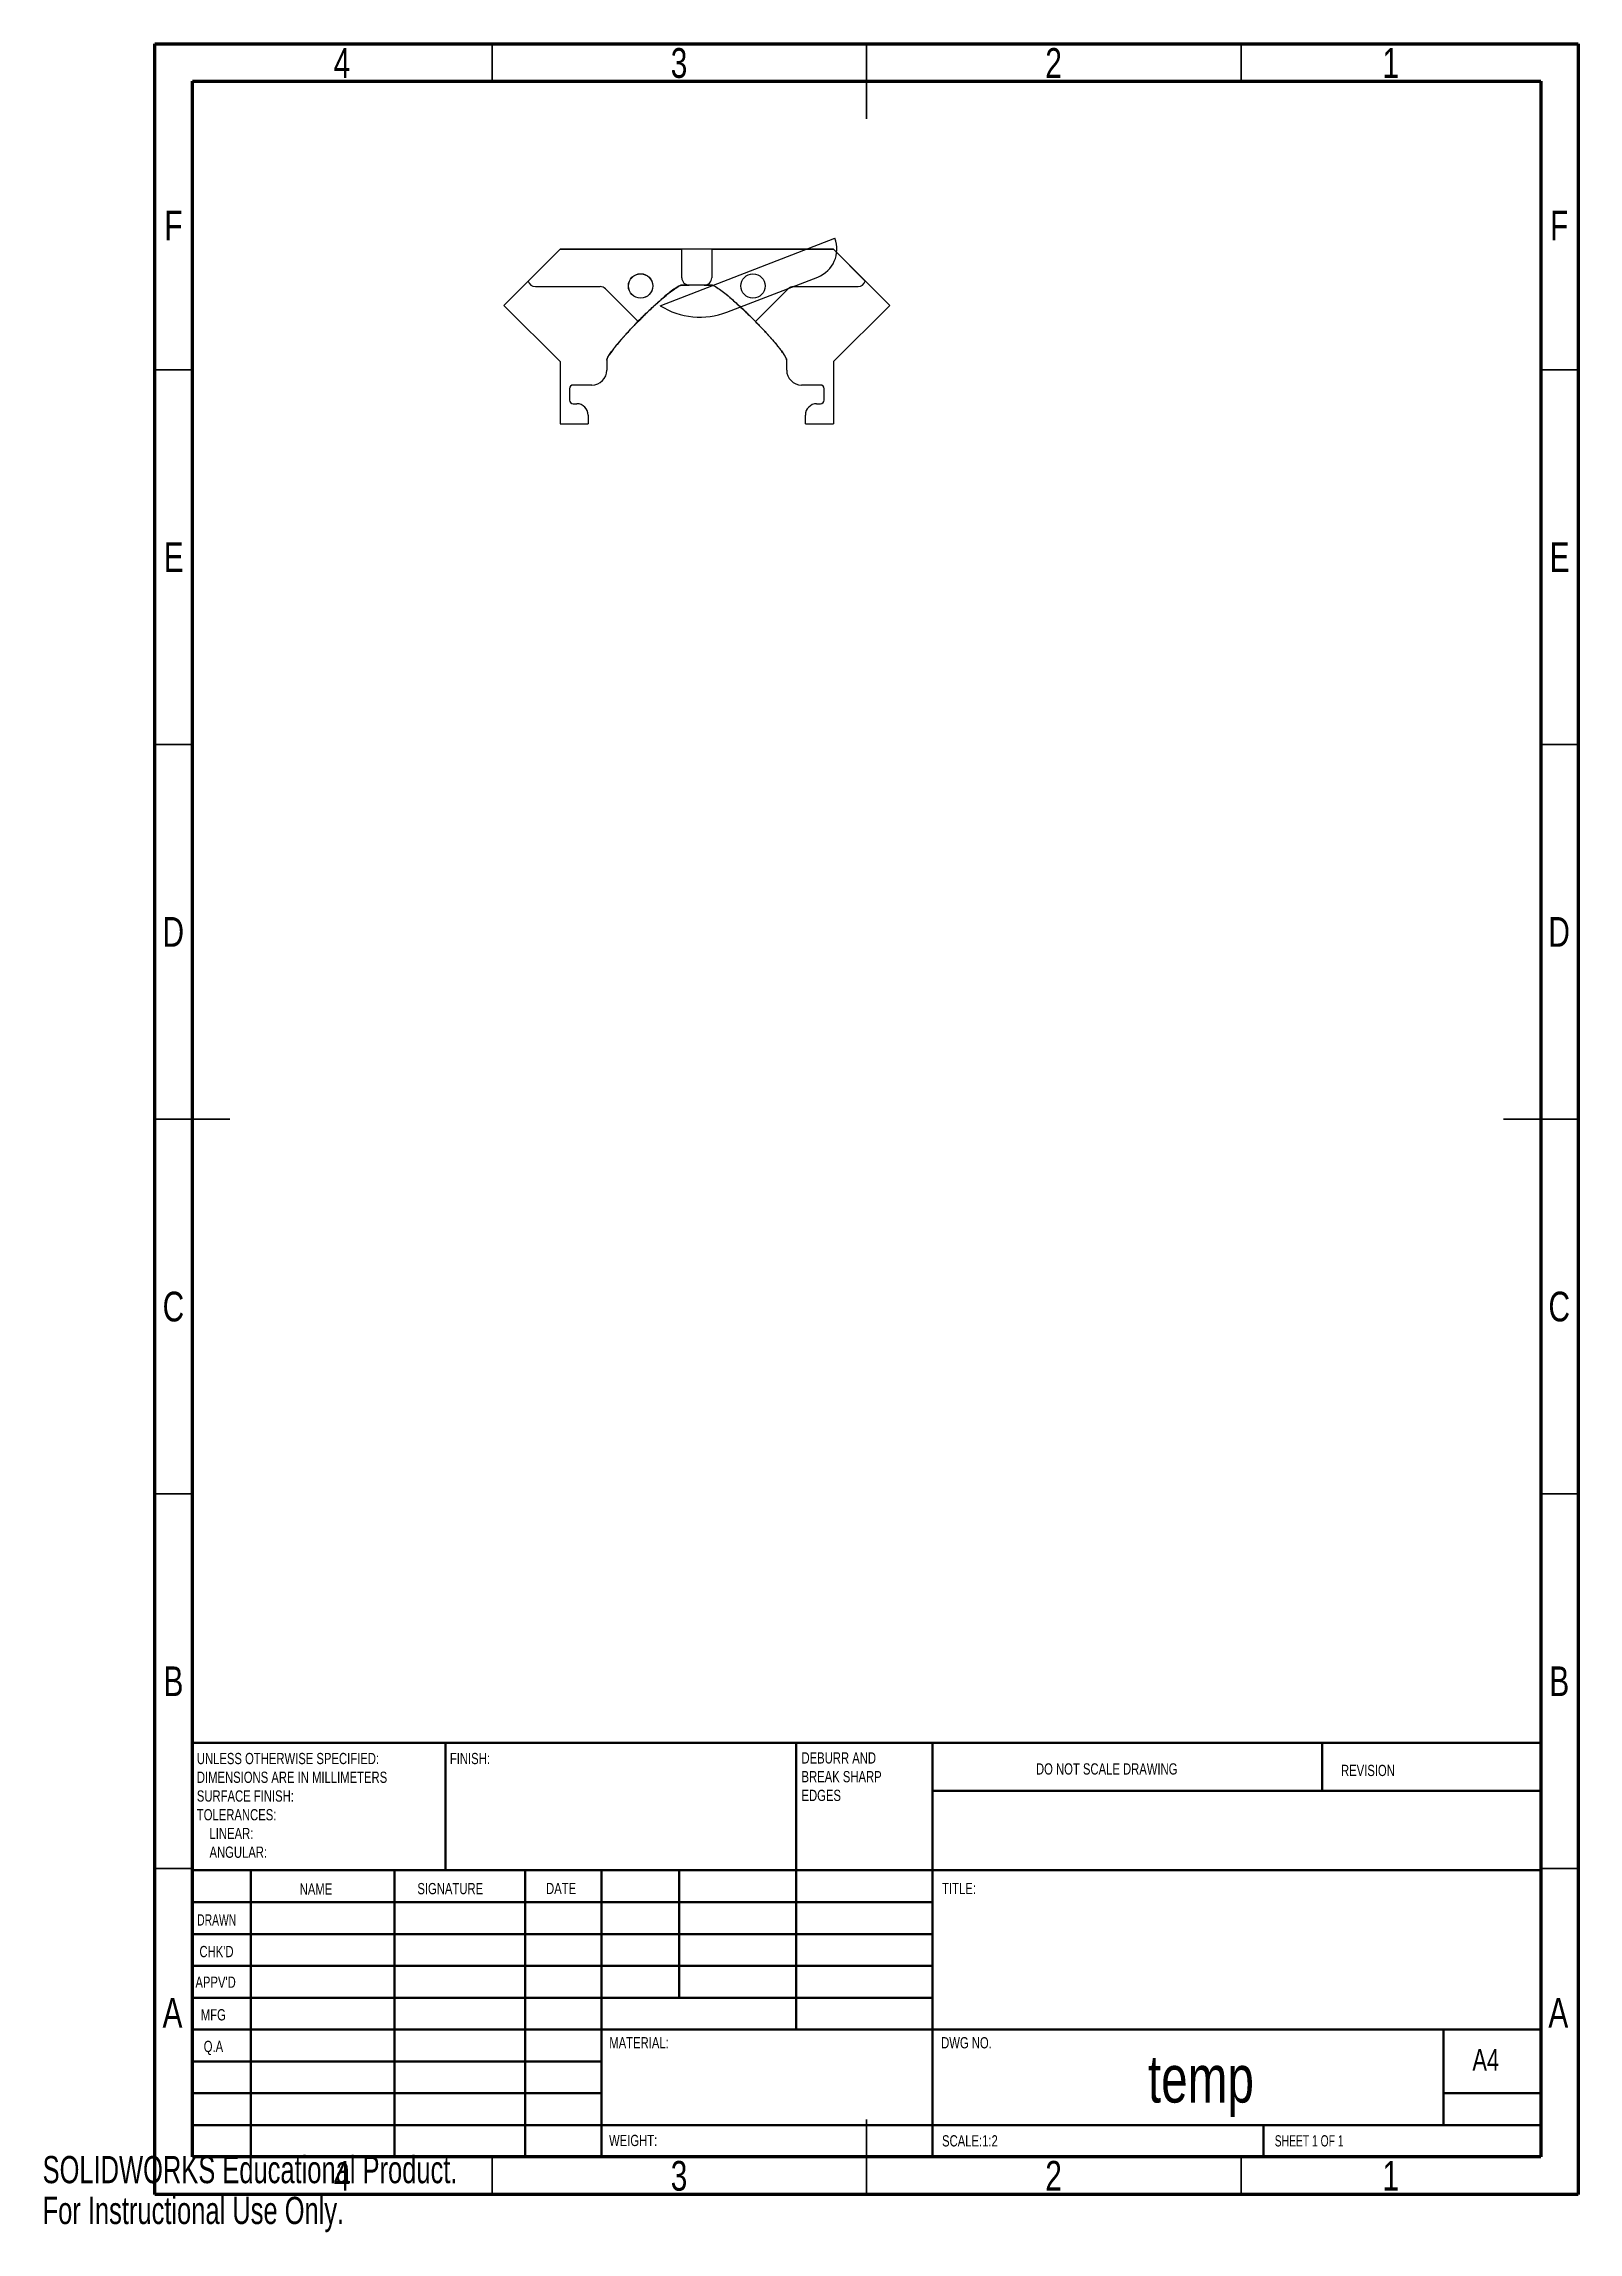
# Model space of a CAD drawing. Header units: millimetres. Extents: x 0 to 205, y 0 to 292.
import ezdxf

# ---------------------------------------------------------------- set-up
doc = ezdxf.new("R2010")
doc.units = ezdxf.units.MM
doc.styles.add('SLDTEXTSTYLE0', font='TXT', dxfattribs={"width": 0.75})
doc.styles.add('SLDTEXTSTYLE1', font='TXT', dxfattribs={"width": 0.686449})
doc.styles.add('SLDTEXTSTYLE2', font='TXT', dxfattribs={"width": 0.6875})
doc.styles.add('SLDTEXTSTYLE3', font='TXT', dxfattribs={"width": 0.7})

msp = doc.modelspace()

# ---------------------------------------------------------------- linework, layer by layer
at = {"color": 7, "linetype": 'Continuous', "lineweight": 70}
for p, q in [((15, 5), (15, 292)), ((15, 292), (205, 292)), ((205, 292), (205, 5)), ((20, 10), (20, 287)), ((20, 287), (200, 287)), ((200, 287), (200, 10)), ((200, 10), (20, 10)), ((205, 5), (15, 5))]:
    msp.add_line(p, q, dxfattribs=at)
at = {"color": 7, "linetype": 'Continuous', "lineweight": 35}
for p, q in [((60, 287), (60, 292)), ((110, 292), (110, 282)), ((110, 287), (110, 292)), ((160, 287), (160, 292)), ((20, 248.5), (15, 248.5)), ((200, 248.5), (205, 248.5)), ((20, 198.5), (15, 198.5)), ((200, 198.5), (205, 198.5)), ((15, 148.5), (25, 148.5)), ((20, 148.5), (15, 148.5)), ((205, 148.5), (195, 148.5)), ((200, 148.5), (205, 148.5)), ((20, 98.5), (15, 98.5)), ((200, 98.5), (205, 98.5)), ((20, 48.5), (15, 48.5)), ((200, 48.5), (205, 48.5)), ((110, 5), (110, 15)), ((60, 10), (60, 5)), ((110, 10), (110, 5)), ((160, 10), (160, 5))]:
    msp.add_line(p, q, dxfattribs=at)
at = {"color": 7, "linetype": 'Continuous', "lineweight": 25}
for p, q in [((82.44, 257.04), (105.77, 266.05)), ((61.58, 257.09), (69.08, 264.59)), ((69.08, 264.59), (64.83, 260.34)), ((105.58, 264.59), (69.08, 264.59)), ((69.08, 264.59), (85.33, 264.59)), ((102.01, 264.59), (69.08, 264.59)), ((85.33, 260.78), (85.33, 264.59)), ((89.33, 264.59), (105.58, 264.59)), ((89.33, 264.59), (89.33, 260.78)), ((102.01, 264.59), (89.33, 264.59)), ((113.08, 257.09), (105.58, 264.59)), ((105.58, 264.59), (109.83, 260.34)), ((109.83, 260.34), (106.01, 264.16)), ((113.08, 257.09), (106.01, 264.16)), ((91.35, 256.19), (103.48, 260.87)), ((69.08, 249.59), (61.58, 257.09)), ((65.79, 259.59), (74.43, 259.59)), ((79.49, 254.95), (75.14, 259.3)), ((89.33, 259.78), (85.33, 259.78)), ((85.33, 259.78), (86.33, 259.78)), ((88.33, 259.78), (89.33, 259.78)), ((89.46, 259.75), (89.33, 259.78)), ((99.51, 259.3), (95.16, 254.95)), ((100.16, 259.59), (100.22, 259.59)), ((100.22, 259.59), (108.86, 259.59)), ((105.58, 249.59), (113.08, 257.09)), ((69.08, 249.59), (69.08, 241.28)), ((75.33, 249.78), (75.33, 248.46)), ((99.33, 248.46), (99.33, 249.78)), ((105.58, 249.59), (105.58, 241.28)), ((70.33, 245.96), (70.33, 244.46)), ((73.33, 246.46), (70.83, 246.46)), ((103.83, 246.46), (101.33, 246.46)), ((104.33, 244.46), (104.33, 245.96)), ((70.83, 243.96), (71.33, 243.96)), ((72.83, 242.46), (72.83, 241.28)), ((101.83, 241.28), (101.83, 242.46)), ((103.33, 243.96), (103.83, 243.96)), ((69.08, 241.28), (72.83, 241.28)), ((101.83, 241.28), (105.58, 241.28))]:
    msp.add_line(p, q, dxfattribs=at)
at = {"color": 7, "linetype": 'Continuous', "lineweight": 50}
for p, q in [((20, 65.25), (200, 65.25)), ((20, 65.25), (20, 10)), ((53.8, 48.25), (53.8, 65.25)), ((100.6, 65.25), (100.6, 27)), ((118.8, 65.25), (118.8, 10)), ((170.8, 58.88), (170.8, 65.25)), ((200, 58.88), (118.8, 58.88)), ((200, 48.25), (20, 48.25)), ((27.8, 48.25), (27.8, 10)), ((46.99, 48.25), (46.99, 10)), ((64.4, 48.25), (64.4, 10)), ((74.6, 10), (74.6, 48.25)), ((85, 31.25), (85, 48.25)), ((118.8, 44), (20, 44)), ((118.8, 39.75), (20, 39.75)), ((118.8, 35.5), (20, 35.5)), ((118.8, 31.25), (20, 31.25)), ((74.6, 27), (20, 27)), ((74.6, 27), (200, 27)), ((187, 14.25), (187, 27)), ((74.6, 22.75), (20, 22.75)), ((74.6, 18.5), (20, 18.5)), ((200, 18.5), (187, 18.5)), ((20, 14.25), (200, 14.25)), ((163, 10), (163, 14.25))]:
    msp.add_line(p, q, dxfattribs=at)
at = {"color": 7, "linetype": 'Continuous', "lineweight": 25, "flags": 128}
msp.add_lwpolyline([(99.51, 259.3), (99.59, 259.37), (99.6, 259.38)], dxfattribs=at)
at = {"color": 7, "linetype": 'Continuous', "lineweight": 25}
for centre, radius in [((79.83, 259.68), 1.62), ((79.83, 259.68), 1.63), ((79.83, 259.68), 1.62), ((79.83, 259.68), 1.63), ((94.83, 259.68), 1.62), ((94.83, 259.68), 1.62), ((94.83, 259.68), 1.62)]:
    msp.add_circle(centre, radius, dxfattribs=at)
for centre, radius, start, end in [((102.03, 264.6), 4, 291.1095, 21.1095), ((65.79, 260.59), 1, 194.4775, 270), ((65.79, 260.59), 1, 194.4775, 270), ((86.33, 260.78), 1, 180, 270), ((86.33, 260.78), 1, 180, 270), ((88.33, 260.78), 1, 270, 0), ((88.33, 260.78), 1, 270, 0), ((108.86, 260.59), 1, 270, 345.5225), ((108.86, 260.59), 1, 270, 345.5225), ((74.43, 258.59), 1, 45, 90), ((74.43, 258.59), 1, 45, 90), ((87.75, 265.52), 10, 237.9794, 291.1095), ((100.22, 258.59), 1, 90, 135), ((73.33, 248.46), 2, 270, 0), ((73.33, 248.46), 2, 270, 0), ((101.33, 248.46), 2, 180, 270), ((101.33, 248.46), 2, 180, 270), ((70.83, 245.96), 0.5, 90, 180), ((70.83, 245.96), 0.5, 90, 180), ((103.83, 245.96), 0.5, 0, 90), ((103.83, 245.96), 0.5, 0, 90), ((70.83, 244.46), 0.5, 180, 270), ((70.83, 244.46), 0.5, 180, 270), ((71.33, 242.46), 1.5, 0, 90), ((71.33, 242.46), 1.5, 0, 90), ((103.33, 242.46), 1.5, 90, 180), ((103.33, 242.46), 1.5, 90, 180), ((103.83, 244.46), 0.5, 270, 0), ((103.83, 244.46), 0.5, 270, 0)]:
    msp.add_arc(centre, radius, start, end, dxfattribs=at)
for points, knots in [([(75.33, 249.78), (75.33, 249.81), (75.34, 249.89), (75.39, 250.03), (75.47, 250.21), (75.6, 250.42), (75.77, 250.67), (75.97, 250.96), (76.18, 251.23), (76.36, 251.47), (76.52, 251.66), (76.71, 251.9), (76.95, 252.18), (77.23, 252.51), (77.5, 252.82), (78, 253.38), (78.77, 254.21), (79.59, 255.05), (80.21, 255.66), (80.59, 256.03), (80.96, 256.39), (81.33, 256.74), (81.7, 257.08), (82.06, 257.41), (82.57, 257.86), (82.99, 258.22), (83.33, 258.5), (83.43, 258.58), (83.52, 258.65), (83.62, 258.73), (83.71, 258.8), (83.95, 258.99), (84.29, 259.25), (84.72, 259.53), (85.02, 259.7), (85.21, 259.77), (85.29, 259.78), (85.33, 259.78)], [0, 0, 0, 0, 0.007108, 0.016434, 0.030496, 0.048043, 0.069151, 0.093862, 0.122204, 0.139922, 0.156878, 0.174545, 0.203751, 0.234725, 0.264242, 0.291506, 0.392724, 0.500015, 0.537892, 0.575034, 0.611443, 0.647123, 0.682076, 0.716306, 0.749816, 0.823928, 0.832864, 0.841622, 0.850203, 0.858607, 0.866833, 0.874884, 0.921483, 0.957644, 0.983583, 0.992899, 1, 1, 1, 1]), ([(85.33, 259.78), (85.29, 259.78), (85.21, 259.77), (85.08, 259.72), (84.9, 259.63), (84.68, 259.5), (84.43, 259.34), (84.14, 259.13), (83.87, 258.93), (83.64, 258.75), (83.44, 258.59), (83.21, 258.4), (82.92, 258.16), (82.6, 257.88), (82.28, 257.6), (81.72, 257.1), (80.9, 256.34), (80.06, 255.52), (79.45, 254.9), (79.07, 254.52), (78.71, 254.14), (78.36, 253.77), (78.03, 253.4), (77.7, 253.04), (77.25, 252.54), (76.89, 252.11), (76.61, 251.78), (76.53, 251.68), (76.45, 251.58), (76.38, 251.49), (76.3, 251.4), (76.12, 251.16), (75.86, 250.81), (75.57, 250.38), (75.41, 250.08), (75.34, 249.89), (75.33, 249.81), (75.33, 249.78)], [0, 0, 0, 0, 0.007108, 0.016434, 0.030496, 0.048043, 0.069151, 0.093862, 0.122204, 0.139922, 0.156878, 0.174545, 0.203751, 0.234725, 0.264242, 0.291506, 0.392724, 0.500015, 0.537892, 0.575034, 0.611443, 0.647123, 0.682076, 0.716306, 0.749816, 0.823928, 0.832864, 0.841622, 0.850203, 0.858607, 0.866833, 0.874884, 0.921483, 0.957644, 0.983583, 0.992899, 1, 1, 1, 1]), ([(79.49, 254.95), (79.91, 255.36), (80.74, 256.2), (81.83, 257.2), (82.71, 257.99), (83.38, 258.58), (84.09, 259.13), (84.68, 259.5), (85.1, 259.74), (85.27, 259.77), (85.33, 259.78)], [0, 0, 0, 0, 0.2318848, 0.463759, 0.5809206, 0.6982684, 0.8152383, 0.9318836, 0.9770108, 1, 1, 1, 1]), ([(85.33, 259.78), (85.28, 259.77), (85.11, 259.75), (84.7, 259.51), (84.1, 259.13), (83.4, 258.59), (82.74, 258.01), (81.86, 257.22), (80.76, 256.21), (79.92, 255.37), (79.49, 254.95)], [0, 0, 0, 0, 0.016435, 0.068119, 0.183184, 0.298565, 0.414314, 0.529881, 0.764935, 1, 1, 1, 1]), ([(89.33, 259.78), (89.36, 259.78), (89.44, 259.77), (89.57, 259.72), (89.75, 259.63), (89.97, 259.5), (90.22, 259.34), (90.51, 259.13), (90.78, 258.93), (91.01, 258.75), (91.21, 258.59), (91.44, 258.4), (91.73, 258.16), (92.05, 257.88), (92.37, 257.6), (92.93, 257.1), (93.75, 256.34), (94.59, 255.52), (95.21, 254.9), (95.58, 254.52), (95.94, 254.14), (96.29, 253.77), (96.63, 253.4), (96.95, 253.04), (97.4, 252.54), (97.77, 252.11), (98.04, 251.78), (98.12, 251.68), (98.2, 251.58), (98.27, 251.49), (98.35, 251.4), (98.53, 251.16), (98.79, 250.81), (99.08, 250.38), (99.24, 250.08), (99.31, 249.89), (99.32, 249.81), (99.33, 249.78)], [0, 0, 0, 0, 0.007108, 0.016434, 0.030496, 0.048043, 0.069151, 0.093862, 0.122204, 0.139922, 0.156878, 0.174545, 0.203751, 0.234725, 0.264242, 0.291506, 0.392724, 0.500015, 0.537892, 0.575034, 0.611443, 0.647123, 0.682076, 0.716306, 0.749816, 0.823928, 0.832864, 0.841622, 0.850203, 0.858607, 0.866833, 0.874884, 0.921483, 0.957644, 0.983583, 0.992899, 1, 1, 1, 1]), ([(89.33, 259.78), (89.37, 259.77), (89.54, 259.75), (89.95, 259.51), (90.55, 259.13), (91.25, 258.59), (91.91, 258.01), (92.8, 257.22), (93.89, 256.21), (94.74, 255.37), (95.16, 254.95)], [0, 0, 0, 0, 0.016435, 0.068119, 0.183184, 0.298565, 0.414314, 0.529881, 0.764935, 1, 1, 1, 1]), ([(89.47, 259.75), (89.45, 259.76), (89.41, 259.77), (89.36, 259.78), (89.33, 259.78)], [0, 0, 0, 0, 0.298346, 1, 1, 1, 1]), ([(95.16, 254.95), (94.74, 255.36), (94.09, 256.02), (93.4, 256.65), (93.15, 256.89)], [0, 0, 0, 0, 0.632781, 1, 1, 1, 1]), ([(99.33, 249.78), (99.32, 249.81), (99.31, 249.89), (99.26, 250.03), (99.18, 250.21), (99.05, 250.42), (98.88, 250.67), (98.68, 250.96), (98.48, 251.23), (98.29, 251.47), (98.13, 251.66), (97.94, 251.9), (97.7, 252.18), (97.43, 252.51), (97.15, 252.82), (96.65, 253.38), (95.88, 254.21), (95.06, 255.05), (94.44, 255.66), (94.06, 256.03), (93.69, 256.39), (93.39, 256.68), (93.21, 256.84), (93.16, 256.89)], [0, 0, 0, 0, 0.0107349, 0.0248206, 0.046058, 0.0725588, 0.1044374, 0.1417589, 0.1845634, 0.2113217, 0.2369298, 0.2636131, 0.3077222, 0.3545011, 0.3990807, 0.440257, 0.5931252, 0.7551648, 0.8123702, 0.8684653, 0.923454, 0.9773406, 1, 1, 1, 1])]:
    msp.add_open_spline(points, degree=3, knots=knots, dxfattribs=at)

# ---------------------------------------------------------------- texts
at = {"color": 7, "linetype": 'Continuous', "lineweight": 0}
for s, insert, char_height, attachment_point, style in [('4', (39.96, 291.42), 3.97, 2, 'SLDTEXTSTYLE0'), ('3', (84.96, 291.42), 3.97, 2, 'SLDTEXTSTYLE0'), ('2', (134.96, 291.42), 3.97, 2, 'SLDTEXTSTYLE0'), ('1', (179.96, 291.42), 3.97, 2, 'SLDTEXTSTYLE0'), ('F', (17.46, 269.72), 3.97, 2, 'SLDTEXTSTYLE0'), ('F', (202.46, 269.72), 3.97, 2, 'SLDTEXTSTYLE0'), ('E', (17.51, 225.47), 3.97, 2, 'SLDTEXTSTYLE0'), ('E', (202.51, 225.47), 3.97, 2, 'SLDTEXTSTYLE0'), ('D', (17.45, 175.47), 3.97, 2, 'SLDTEXTSTYLE0'), ('D', (202.45, 175.47), 3.97, 2, 'SLDTEXTSTYLE0'), ('C', (17.46, 125.47), 3.97, 2, 'SLDTEXTSTYLE0'), ('C', (202.46, 125.47), 3.97, 2, 'SLDTEXTSTYLE0'), ('B', (17.47, 75.47), 3.97, 2, 'SLDTEXTSTYLE0'), ('B', (202.47, 75.47), 3.97, 2, 'SLDTEXTSTYLE0'), ('UNLESS OTHERWISE SPECIFIED:', (20.59, 63.92), 1.5, 1, 'SLDTEXTSTYLE0'), ('DIMENSIONS ARE IN MILLIMETERS', (20.59, 61.42), 1.5, 1, 'SLDTEXTSTYLE0'), ('FINISH:', (54.37, 63.92), 1.5, 1, 'SLDTEXTSTYLE0'), ('DEBURR AND', (101.31, 64), 1.5, 1, 'SLDTEXTSTYLE0'), ('BREAK SHARP', (101.31, 61.5), 1.5, 1, 'SLDTEXTSTYLE0'), ('DO NOT SCALE DRAWING', (132.61, 62.53), 1.5, 1, 'SLDTEXTSTYLE0'), ('REVISION', (173.33, 62.33), 1.5, 1, 'SLDTEXTSTYLE0'), ('SURFACE FINISH:', (20.59, 58.92), 1.5, 1, 'SLDTEXTSTYLE0'), ('EDGES', (101.31, 59), 1.5, 1, 'SLDTEXTSTYLE0'), ('TOLERANCES:', (20.59, 56.42), 1.5, 1, 'SLDTEXTSTYLE0'), ('LINEAR:', (22.28, 53.92), 1.5, 1, 'SLDTEXTSTYLE0'), ('ANGULAR:', (22.28, 51.42), 1.5, 1, 'SLDTEXTSTYLE0'), ('NAME', (34.32, 46.5), 1.5, 1, 'SLDTEXTSTYLE0'), ('SIGNATURE', (50.03, 46.56), 1.5, 1, 'SLDTEXTSTYLE0'), ('DATE', (67.21, 46.58), 1.5, 1, 'SLDTEXTSTYLE0'), ('TITLE:', (120.09, 46.58), 1.5, 1, 'SLDTEXTSTYLE0'), ('DRAWN', (20.64, 42.38), 1.5, 1, 'SLDTEXTSTYLE1'), ("CHK'D", (20.94, 38.16), 1.5, 1, 'SLDTEXTSTYLE0'), ("APPV'D", (20.4, 34.07), 1.5, 1, 'SLDTEXTSTYLE0'), ('A', (17.34, 31.22), 3.97, 2, 'SLDTEXTSTYLE0'), ('MFG', (21.12, 29.72), 1.5, 1, 'SLDTEXTSTYLE0'), ('A', (202.34, 31.22), 3.97, 2, 'SLDTEXTSTYLE0'), ('Q.A', (21.51, 25.5), 1.5, 1, 'SLDTEXTSTYLE0'), ('MATERIAL:', (75.65, 25.99), 1.5, 1, 'SLDTEXTSTYLE0'), ('DWG NO.', (119.95, 25.99), 1.5, 1, 'SLDTEXTSTYLE0'), ('A4', (190.87, 24.41), 2.91, 1, 'SLDTEXTSTYLE0'), ('temp', (154.63, 23.61), 6.35, 2, 'SLDTEXTSTYLE0'), ('WEIGHT:', (75.62, 12.95), 1.499, 1, 'SLDTEXTSTYLE0'), ('SCALE:1:2', (120.07, 12.9), 1.5, 1, 'SLDTEXTSTYLE0'), ('SHEET 1 OF 1', (164.48, 12.9), 1.5, 1, 'SLDTEXTSTYLE2'), ('4', (39.96, 9.47), 3.97, 2, 'SLDTEXTSTYLE0'), ('3', (84.96, 9.47), 3.97, 2, 'SLDTEXTSTYLE0'), ('2', (134.96, 9.47), 3.97, 2, 'SLDTEXTSTYLE0'), ('1', (179.96, 9.47), 3.97, 2, 'SLDTEXTSTYLE0')]:
    msp.add_mtext(s, dxfattribs=dict(at, insert=insert, char_height=char_height, attachment_point=attachment_point, style=style))
at = {"color": 7, "linetype": 'Continuous', "char_height": 3.633, "attachment_point": 1, "style": 'SLDTEXTSTYLE3'}
for s, insert in [('SOLIDWORKS Educational Product.', (0, 10.13)), ('For Instructional Use Only.', (0, 4.68))]:
    msp.add_mtext(s, dxfattribs=dict(at, insert=insert))

doc.saveas('drawing.dxf')
